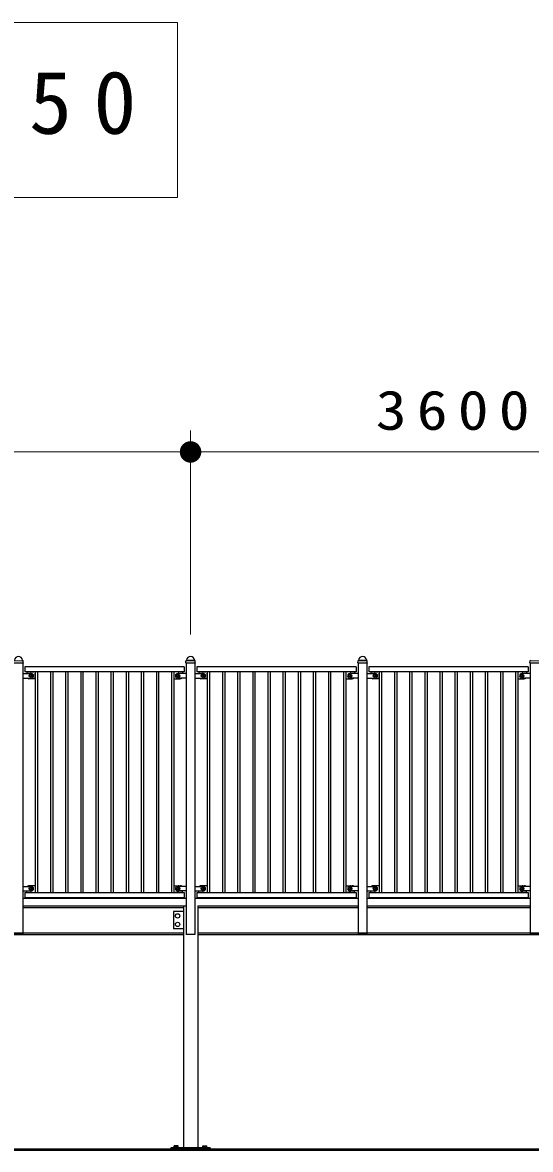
# Model space of a CAD drawing. Units: millimetres on the paper, scale 1:150. Extents: x -365 to 0, y -19 to 257.
# Drawn here: x -262.9 to -239.3, y 123.3 to 175.7 of the extents above; entities that cross this region are included whole.
import ezdxf

# ---------------------------------------------------------------- set-up
doc = ezdxf.new("R2010")
doc.units = ezdxf.units.MM
doc.linetypes.add('USER2', pattern=[6, 3, -1, 1, -1])
doc.layers.add('LY_1', color=7, linetype='Continuous', lineweight=25)
doc.styles.add('ＭＳ ゴシック', font='')
doc.styles.get('ＭＳ ゴシック').set_extended_font_data('MS Gothic')

# ---------------------------------------------------------------- blocks, each defined once
blk = doc.blocks.new('filled_dot')
at = {"color": 0, "linetype": 'Continuous', "lineweight": -2, "const_width": 1.25}
blk.add_lwpolyline([(-0.625, 0, 1), (0.625, 0, 1)], format="xyb", close=True, dxfattribs=at)

msp = doc.modelspace()

# ---------------------------------------------------------------- linework, layer by layer
at = {"layer": 'LY_1', "lineweight": 13}
for p, q in [((-255.706, 175.735), (-302.506, 175.735)), ((-255.706, 167.601), (-255.706, 175.735)), ((-302.506, 167.601), (-255.706, 167.601)), ((-255.106, 147.27), (-255.106, 156.76)), ((-279.106, 155.76), (-255.106, 155.76)), ((-255.106, 155.76), (-231.106, 155.76))]:
    msp.add_line(p, q, dxfattribs=at)
at = {"layer": 'LY_1', "color": 4}
for p, q in [((-262.897, 145.937), (-263.316, 145.937)), ((-262.903, 146.059), (-262.912, 146.068)), ((-262.892, 145.943), (-262.897, 145.937)), ((-262.892, 145.943), (-262.894, 146.04)), ((-255.321, 145.943), (-255.318, 146.04)), ((-255.321, 145.943), (-255.316, 145.937)), ((-254.897, 145.937), (-255.316, 145.937)), ((-255.31, 146.059), (-255.301, 146.068)), ((-254.903, 146.059), (-254.912, 146.068)), ((-254.892, 145.943), (-254.897, 145.937)), ((-254.892, 145.943), (-254.894, 146.04)), ((-247.321, 145.943), (-247.318, 146.04)), ((-247.321, 145.943), (-247.316, 145.937)), ((-246.897, 145.937), (-247.316, 145.937)), ((-247.31, 146.059), (-247.301, 146.068)), ((-246.903, 146.059), (-246.912, 146.068)), ((-246.892, 145.943), (-246.897, 145.937)), ((-246.892, 145.943), (-246.894, 146.04)), ((-239.321, 145.943), (-239.318, 146.04)), ((-239.321, 145.943), (-239.316, 145.937)), ((-238.897, 145.937), (-239.316, 145.937)), ((-239.31, 146.059), (-239.301, 146.068))]:
    msp.add_line(p, q, dxfattribs=at)
at = {"layer": 'LY_1', "color": 4, "lineweight": 13}
for p, q in [((-262.903, 146.047), (-263.31, 146.047)), ((-254.903, 146.047), (-255.31, 146.047)), ((-254.921, 146.071), (-255.292, 146.071)), ((-246.903, 146.047), (-247.31, 146.047)), ((-246.921, 146.071), (-247.292, 146.071)), ((-238.903, 146.047), (-239.31, 146.047)), ((-262.507, 145.387), (-262.573, 145.387)), ((-262.573, 145.307), (-262.507, 145.307)), ((-255.706, 145.387), (-255.64, 145.387)), ((-255.64, 145.307), (-255.706, 145.307)), ((-254.507, 145.387), (-254.573, 145.387)), ((-254.573, 145.307), (-254.507, 145.307)), ((-247.706, 145.387), (-247.64, 145.387)), ((-247.64, 145.307), (-247.706, 145.307)), ((-246.507, 145.387), (-246.573, 145.387)), ((-246.573, 145.307), (-246.507, 145.307)), ((-239.706, 145.387), (-239.64, 145.387)), ((-239.64, 145.307), (-239.706, 145.307)), ((-262.507, 135.486), (-262.573, 135.486)), ((-262.573, 135.406), (-262.507, 135.406)), ((-255.706, 135.486), (-255.64, 135.486)), ((-255.64, 135.486), (-255.706, 135.486)), ((-255.64, 135.406), (-255.706, 135.406)), ((-255.706, 135.406), (-255.64, 135.406)), ((-254.507, 135.486), (-254.573, 135.486)), ((-254.573, 135.406), (-254.507, 135.406)), ((-247.706, 135.486), (-247.64, 135.486)), ((-247.64, 135.486), (-247.706, 135.486)), ((-247.64, 135.406), (-247.706, 135.406)), ((-247.706, 135.406), (-247.64, 135.406)), ((-246.507, 135.486), (-246.573, 135.486)), ((-246.573, 135.406), (-246.507, 135.406)), ((-239.706, 135.486), (-239.64, 135.486)), ((-239.64, 135.486), (-239.706, 135.486)), ((-239.64, 135.406), (-239.706, 135.406)), ((-239.706, 135.406), (-239.64, 135.406))]:
    msp.add_line(p, q, dxfattribs=at)
at = {"layer": 'LY_1'}
for p, q in [((-262.905, 145.937), (-262.905, 133.313)), ((-262.807, 145.76), (-262.807, 145.533)), ((-255.406, 145.76), (-262.807, 145.76)), ((-255.406, 145.76), (-255.406, 145.533)), ((-255.308, 145.937), (-255.308, 133.313)), ((-254.905, 145.937), (-254.905, 133.313)), ((-254.807, 145.76), (-254.807, 145.533)), ((-247.406, 145.76), (-254.807, 145.76)), ((-247.406, 145.76), (-247.406, 145.533)), ((-247.308, 145.937), (-247.308, 133.313)), ((-246.905, 145.937), (-246.905, 133.313)), ((-246.807, 145.76), (-246.807, 145.533)), ((-239.406, 145.76), (-246.807, 145.76)), ((-239.406, 145.76), (-239.406, 145.533)), ((-239.308, 145.937), (-239.308, 133.313)), ((-255.406, 145.533), (-262.807, 145.533)), ((-262.727, 145.533), (-262.393, 145.533)), ((-262.727, 145.533), (-262.727, 145.453)), ((-262.327, 145.213), (-262.627, 145.213)), ((-262.573, 145.387), (-262.507, 145.387)), ((-262.573, 145.307), (-262.507, 145.307)), ((-262.327, 145.533), (-262.327, 135.26)), ((-262.327, 145.213), (-262.327, 145.467)), ((-262.22, 145.533), (-262.22, 135.26)), ((-261.623, 145.533), (-261.623, 135.26)), ((-261.516, 145.533), (-261.516, 135.26)), ((-260.919, 145.533), (-260.919, 135.26)), ((-260.813, 145.533), (-260.813, 135.26)), ((-260.216, 145.533), (-260.216, 135.26)), ((-260.109, 145.533), (-260.109, 135.26)), ((-259.512, 145.533), (-259.512, 135.26)), ((-259.405, 145.533), (-259.405, 135.26)), ((-258.808, 145.533), (-258.808, 135.26)), ((-258.701, 145.533), (-258.701, 135.26)), ((-258.104, 145.533), (-258.104, 135.26)), ((-257.998, 145.533), (-257.998, 135.26)), ((-257.401, 145.533), (-257.401, 135.26)), ((-257.294, 145.533), (-257.294, 135.26)), ((-256.697, 145.533), (-256.697, 135.26)), ((-256.59, 145.533), (-256.59, 135.26)), ((-255.993, 145.533), (-255.993, 135.26)), ((-255.886, 145.533), (-255.886, 135.26)), ((-255.886, 145.213), (-255.586, 145.213)), ((-255.486, 145.533), (-255.82, 145.533)), ((-255.64, 145.387), (-255.706, 145.387)), ((-255.64, 145.307), (-255.706, 145.307)), ((-255.486, 145.533), (-255.486, 145.453)), ((-247.406, 145.533), (-254.807, 145.533)), ((-254.727, 145.533), (-254.393, 145.533)), ((-254.727, 145.533), (-254.727, 145.453)), ((-254.327, 145.213), (-254.627, 145.213)), ((-254.573, 145.387), (-254.507, 145.387)), ((-254.573, 145.307), (-254.507, 145.307)), ((-254.327, 145.533), (-254.327, 135.26)), ((-254.327, 145.213), (-254.327, 145.467)), ((-254.22, 145.533), (-254.22, 135.26)), ((-253.623, 145.533), (-253.623, 135.26)), ((-253.516, 145.533), (-253.516, 135.26)), ((-252.919, 145.533), (-252.919, 135.26)), ((-252.813, 145.533), (-252.813, 135.26)), ((-252.216, 145.533), (-252.216, 135.26)), ((-252.109, 145.533), (-252.109, 135.26)), ((-251.512, 145.533), (-251.512, 135.26)), ((-251.405, 145.533), (-251.405, 135.26)), ((-250.808, 145.533), (-250.808, 135.26)), ((-250.701, 145.533), (-250.701, 135.26)), ((-250.104, 145.533), (-250.104, 135.26)), ((-249.998, 145.533), (-249.998, 135.26)), ((-249.401, 145.533), (-249.401, 135.26)), ((-249.294, 145.533), (-249.294, 135.26)), ((-248.697, 145.533), (-248.697, 135.26)), ((-248.59, 145.533), (-248.59, 135.26)), ((-247.993, 145.533), (-247.993, 135.26)), ((-247.886, 145.533), (-247.886, 135.26)), ((-247.886, 145.213), (-247.586, 145.213)), ((-247.486, 145.533), (-247.82, 145.533)), ((-247.64, 145.387), (-247.706, 145.387)), ((-247.64, 145.307), (-247.706, 145.307)), ((-247.486, 145.533), (-247.486, 145.453)), ((-239.406, 145.533), (-246.807, 145.533)), ((-246.727, 145.533), (-246.393, 145.533)), ((-246.727, 145.533), (-246.727, 145.453)), ((-246.327, 145.213), (-246.627, 145.213)), ((-246.573, 145.387), (-246.507, 145.387)), ((-246.573, 145.307), (-246.507, 145.307)), ((-246.327, 145.533), (-246.327, 135.26)), ((-246.327, 145.213), (-246.327, 145.467)), ((-246.22, 145.533), (-246.22, 135.26)), ((-245.623, 145.533), (-245.623, 135.26)), ((-245.516, 145.533), (-245.516, 135.26)), ((-244.919, 145.533), (-244.919, 135.26)), ((-244.813, 145.533), (-244.813, 135.26)), ((-244.216, 145.533), (-244.216, 135.26)), ((-244.109, 145.533), (-244.109, 135.26)), ((-243.512, 145.533), (-243.512, 135.26)), ((-243.405, 145.533), (-243.405, 135.26)), ((-242.808, 145.533), (-242.808, 135.26)), ((-242.701, 145.533), (-242.701, 135.26)), ((-242.104, 145.533), (-242.104, 135.26)), ((-241.998, 145.533), (-241.998, 135.26)), ((-241.401, 145.533), (-241.401, 135.26)), ((-241.294, 145.533), (-241.294, 135.26)), ((-240.697, 145.533), (-240.697, 135.26)), ((-240.59, 145.533), (-240.59, 135.26)), ((-239.993, 145.533), (-239.993, 135.26)), ((-239.886, 145.533), (-239.886, 135.26)), ((-239.886, 145.213), (-239.586, 145.213)), ((-239.486, 145.533), (-239.82, 145.533)), ((-239.64, 145.387), (-239.706, 145.387)), ((-239.64, 145.307), (-239.706, 145.307)), ((-239.486, 145.533), (-239.486, 145.453)), ((-262.807, 135.26), (-262.807, 135.033)), ((-262.807, 135.26), (-255.406, 135.26)), ((-262.727, 135.26), (-262.727, 135.34)), ((-262.727, 135.26), (-262.393, 135.26)), ((-262.327, 135.58), (-262.627, 135.58)), ((-262.573, 135.486), (-262.507, 135.486)), ((-262.573, 135.406), (-262.507, 135.406)), ((-262.327, 135.58), (-262.327, 135.326)), ((-255.886, 135.58), (-255.886, 135.326)), ((-255.886, 135.58), (-255.586, 135.58)), ((-255.486, 135.26), (-255.82, 135.26)), ((-255.64, 135.486), (-255.706, 135.486)), ((-255.64, 135.406), (-255.706, 135.406)), ((-255.486, 135.26), (-255.486, 135.34)), ((-255.406, 135.26), (-255.406, 135.033)), ((-254.807, 135.26), (-254.807, 135.033)), ((-254.807, 135.26), (-247.406, 135.26)), ((-254.727, 135.26), (-254.727, 135.34)), ((-254.727, 135.26), (-254.393, 135.26)), ((-254.327, 135.58), (-254.627, 135.58)), ((-254.573, 135.486), (-254.507, 135.486)), ((-254.573, 135.406), (-254.507, 135.406)), ((-254.327, 135.58), (-254.327, 135.326)), ((-247.886, 135.58), (-247.886, 135.326)), ((-247.886, 135.58), (-247.586, 135.58)), ((-247.486, 135.26), (-247.82, 135.26)), ((-247.64, 135.486), (-247.706, 135.486)), ((-247.64, 135.406), (-247.706, 135.406)), ((-247.486, 135.26), (-247.486, 135.34)), ((-247.406, 135.26), (-247.406, 135.033)), ((-246.807, 135.26), (-246.807, 135.033)), ((-246.807, 135.26), (-239.406, 135.26)), ((-246.727, 135.26), (-246.727, 135.34)), ((-246.727, 135.26), (-246.393, 135.26)), ((-246.327, 135.58), (-246.627, 135.58)), ((-246.573, 135.486), (-246.507, 135.486)), ((-246.573, 135.406), (-246.507, 135.406)), ((-246.327, 135.58), (-246.327, 135.326)), ((-239.886, 135.58), (-239.886, 135.326)), ((-239.886, 135.58), (-239.586, 135.58)), ((-239.486, 135.26), (-239.82, 135.26)), ((-239.64, 135.486), (-239.706, 135.486)), ((-239.64, 135.406), (-239.706, 135.406)), ((-239.486, 135.26), (-239.486, 135.34)), ((-239.406, 135.26), (-239.406, 135.033)), ((-255.308, 134.98), (-262.905, 134.98)), ((-262.807, 135.033), (-255.406, 135.033)), ((-247.308, 134.98), (-254.905, 134.98)), ((-254.807, 135.033), (-247.406, 135.033)), ((-239.308, 134.98), (-246.905, 134.98)), ((-246.807, 135.033), (-239.406, 135.033)), ((-262.905, 134.647), (-255.44, 134.647)), ((-262.905, 134.573), (-255.44, 134.573)), ((-255.906, 134.38), (-255.906, 133.58)), ((-255.44, 134.38), (-255.906, 134.38)), ((-255.44, 134.647), (-255.44, 123.393)), ((-255.44, 134.647), (-255.308, 134.647)), ((-255.44, 134.647), (-255.308, 134.647)), ((-254.773, 134.647), (-247.308, 134.647)), ((-254.773, 134.647), (-254.773, 123.393)), ((-254.773, 134.573), (-247.308, 134.573)), ((-246.905, 134.647), (-239.308, 134.647)), ((-246.905, 134.573), (-239.308, 134.573)), ((-278.773, 133.387), (-255.44, 133.387)), ((-278.773, 133.313), (-255.44, 133.313)), ((-262.905, 133.313), (-263.308, 133.313)), ((-255.44, 133.58), (-255.906, 133.58)), ((-254.905, 133.313), (-255.308, 133.313)), ((-254.773, 133.387), (-231.44, 133.387)), ((-254.773, 133.313), (-231.44, 133.313)), ((-246.905, 133.313), (-247.308, 133.313)), ((-238.905, 133.313), (-239.308, 133.313)), ((-254.19, 123.393), (-256.023, 123.393)), ((-256.023, 123.393), (-256.023, 123.313)), ((-255.673, 123.415), (-255.873, 123.415)), ((-255.873, 123.393), (-255.873, 123.415)), ((-255.681, 123.481), (-255.865, 123.481)), ((-255.865, 123.415), (-255.865, 123.481)), ((-255.826, 123.415), (-255.826, 123.481)), ((-255.72, 123.415), (-255.72, 123.481)), ((-255.681, 123.415), (-255.681, 123.481)), ((-255.673, 123.393), (-255.673, 123.415)), ((-254.54, 123.415), (-254.34, 123.415)), ((-254.54, 123.393), (-254.54, 123.415)), ((-254.532, 123.481), (-254.347, 123.481)), ((-254.532, 123.415), (-254.532, 123.481)), ((-254.493, 123.415), (-254.493, 123.481)), ((-254.386, 123.415), (-254.386, 123.481)), ((-254.347, 123.415), (-254.347, 123.481)), ((-254.34, 123.393), (-254.34, 123.415)), ((-254.19, 123.393), (-254.19, 123.313))]:
    msp.add_line(p, q, dxfattribs=at)
at = {"layer": 'LY_1', "color": 131, "lineweight": 13}
for p, q in [((-262.905, 145.453), (-262.905, 145.24)), ((-255.308, 145.453), (-255.308, 145.24)), ((-254.905, 145.453), (-254.905, 145.24)), ((-247.308, 145.453), (-247.308, 145.24)), ((-246.905, 145.453), (-246.905, 145.24)), ((-239.308, 145.453), (-239.308, 145.24)), ((-262.905, 135.553), (-262.905, 135.34)), ((-255.308, 135.553), (-255.308, 135.34)), ((-255.308, 135.34), (-255.308, 135.553)), ((-254.905, 135.553), (-254.905, 135.34)), ((-247.308, 135.553), (-247.308, 135.34)), ((-247.308, 135.34), (-247.308, 135.553)), ((-246.905, 135.553), (-246.905, 135.34)), ((-239.308, 135.553), (-239.308, 135.34)), ((-239.308, 135.34), (-239.308, 135.553))]:
    msp.add_line(p, q, dxfattribs=at)
at = {"layer": 'LY_1', "color": 131}
for p, q in [((-262.905, 145.453), (-262.513, 145.453)), ((-262.905, 145.24), (-262.513, 145.24)), ((-255.308, 145.453), (-255.7, 145.453)), ((-255.308, 145.24), (-255.7, 145.24)), ((-254.905, 145.453), (-254.513, 145.453)), ((-254.905, 145.24), (-254.513, 145.24)), ((-247.308, 145.453), (-247.7, 145.453)), ((-247.308, 145.24), (-247.7, 145.24)), ((-246.905, 145.453), (-246.513, 145.453)), ((-246.905, 145.24), (-246.513, 145.24)), ((-239.308, 145.453), (-239.7, 145.453)), ((-239.308, 145.24), (-239.7, 145.24)), ((-262.905, 135.553), (-262.513, 135.553)), ((-262.905, 135.34), (-262.513, 135.34)), ((-255.308, 135.553), (-255.7, 135.553)), ((-255.308, 135.553), (-255.7, 135.553)), ((-255.308, 135.34), (-255.7, 135.34)), ((-255.308, 135.34), (-255.7, 135.34)), ((-254.905, 135.553), (-254.513, 135.553)), ((-254.905, 135.34), (-254.513, 135.34)), ((-247.308, 135.553), (-247.7, 135.553)), ((-247.308, 135.553), (-247.7, 135.553)), ((-247.308, 135.34), (-247.7, 135.34)), ((-247.308, 135.34), (-247.7, 135.34)), ((-246.905, 135.553), (-246.513, 135.553)), ((-246.905, 135.34), (-246.513, 135.34)), ((-239.308, 135.553), (-239.7, 135.553)), ((-239.308, 135.553), (-239.7, 135.553)), ((-239.308, 135.34), (-239.7, 135.34)), ((-239.308, 135.34), (-239.7, 135.34))]:
    msp.add_line(p, q, dxfattribs=at)
at = {"layer": 'LY_1', "color": 131, "linetype": 'USER2', "lineweight": 13}
for p, q in [((-262.54, 145.347), (-262.54, 145.501)), ((-262.54, 145.347), (-262.54, 145.192)), ((-255.673, 145.347), (-255.673, 145.501)), ((-255.673, 145.347), (-255.673, 145.192)), ((-254.54, 145.347), (-254.54, 145.501)), ((-254.54, 145.347), (-254.54, 145.192)), ((-247.673, 145.347), (-247.673, 145.501)), ((-247.673, 145.347), (-247.673, 145.192)), ((-246.54, 145.347), (-246.54, 145.501)), ((-246.54, 145.347), (-246.54, 145.192)), ((-239.673, 145.347), (-239.673, 145.501)), ((-239.673, 145.347), (-239.673, 145.192)), ((-262.54, 135.446), (-262.54, 135.601)), ((-262.54, 135.446), (-262.54, 135.292)), ((-255.673, 135.446), (-255.673, 135.601)), ((-255.673, 135.446), (-255.673, 135.601)), ((-255.673, 135.446), (-255.673, 135.292)), ((-255.673, 135.446), (-255.673, 135.292)), ((-254.54, 135.446), (-254.54, 135.601)), ((-254.54, 135.446), (-254.54, 135.292)), ((-247.673, 135.446), (-247.673, 135.601)), ((-247.673, 135.446), (-247.673, 135.601)), ((-247.673, 135.446), (-247.673, 135.292)), ((-247.673, 135.446), (-247.673, 135.292)), ((-246.54, 135.446), (-246.54, 135.601)), ((-246.54, 135.446), (-246.54, 135.292)), ((-239.673, 135.446), (-239.673, 135.601)), ((-239.673, 135.446), (-239.673, 135.601)), ((-239.673, 135.446), (-239.673, 135.292)), ((-239.673, 135.446), (-239.673, 135.292))]:
    msp.add_line(p, q, dxfattribs=at)
at = {"layer": 'LY_1', "lineweight": 50}
msp.add_line((-354.44, 123.313), (-204.213, 123.313), dxfattribs=at)
at = {"layer": 'LY_1'}
for centre, radius in [((-262.54, 145.347), 0.07), ((-255.673, 145.347), 0.07), ((-254.54, 145.347), 0.07), ((-247.673, 145.347), 0.07), ((-246.54, 145.347), 0.07), ((-239.673, 145.347), 0.07), ((-262.54, 135.446), 0.07), ((-255.673, 135.446), 0.07), ((-254.54, 135.446), 0.07), ((-247.673, 135.446), 0.07), ((-246.54, 135.446), 0.07), ((-239.673, 135.446), 0.07), ((-255.706, 134.18), 0.1), ((-255.706, 133.78), 0.1)]:
    msp.add_circle(centre, radius, dxfattribs=at)
at = {"layer": 'LY_1', "color": 4}
for centre, radius, start, end in [((-263.106, 146.043), 0.194, 9.1717, 170.8283), ((-262.903, 146.076), 0.012, 189.1717, 225), ((-262.922, 146.039), 0.028, 1.0059, 45), ((-255.29, 146.039), 0.028, 135, 178.9941), ((-255.31, 146.076), 0.012, 315, 353.8084), ((-255.106, 146.043), 0.194, 9.1717, 170.8283), ((-254.903, 146.076), 0.012, 189.1717, 225), ((-254.922, 146.039), 0.028, 1.0059, 45), ((-247.29, 146.039), 0.028, 135, 178.9941), ((-247.31, 146.076), 0.012, 315, 353.8084), ((-247.106, 146.043), 0.194, 9.1717, 170.8283), ((-246.903, 146.076), 0.012, 189.1717, 225), ((-246.922, 146.039), 0.028, 1.0059, 45), ((-239.29, 146.039), 0.028, 135, 178.9941), ((-239.31, 146.076), 0.012, 315, 353.8084)]:
    msp.add_arc(centre, radius, start, end, dxfattribs=at)
at = {"layer": 'LY_1'}
for centre, radius, start, end in [((-262.627, 145.313), 0.1, 227.1645, 270), ((-262.573, 145.347), 0.04, 90, 270), ((-262.513, 145.347), 0.107, 270, 90), ((-262.507, 145.347), 0.04, 270, 90), ((-255.7, 145.347), 0.107, 90, 270), ((-255.706, 145.347), 0.04, 90, 270), ((-255.64, 145.347), 0.04, 270, 90), ((-255.586, 145.313), 0.1, 270, 312.8355), ((-254.627, 145.313), 0.1, 227.1645, 270), ((-254.573, 145.347), 0.04, 90, 270), ((-254.513, 145.347), 0.107, 270, 90), ((-254.507, 145.347), 0.04, 270, 90), ((-247.7, 145.347), 0.107, 90, 270), ((-247.706, 145.347), 0.04, 90, 270), ((-247.64, 145.347), 0.04, 270, 90), ((-247.586, 145.313), 0.1, 270, 312.8355), ((-246.627, 145.313), 0.1, 227.1645, 270), ((-246.573, 145.347), 0.04, 90, 270), ((-246.513, 145.347), 0.107, 270, 90), ((-246.507, 145.347), 0.04, 270, 90), ((-239.7, 145.347), 0.107, 90, 270), ((-239.706, 145.347), 0.04, 90, 270), ((-239.64, 145.347), 0.04, 270, 90), ((-239.586, 145.313), 0.1, 270, 312.8355), ((-262.627, 135.48), 0.1, 90, 132.8355), ((-262.573, 135.446), 0.04, 90, 270), ((-262.513, 135.446), 0.107, 270, 90), ((-262.507, 135.446), 0.04, 270, 90), ((-255.7, 135.446), 0.107, 90, 270), ((-255.7, 135.446), 0.107, 90, 270), ((-255.706, 135.446), 0.04, 90, 270), ((-255.64, 135.446), 0.04, 270, 90), ((-255.586, 135.48), 0.1, 47.1645, 90), ((-254.627, 135.48), 0.1, 90, 132.8355), ((-254.573, 135.446), 0.04, 90, 270), ((-254.513, 135.446), 0.107, 270, 90), ((-254.507, 135.446), 0.04, 270, 90), ((-247.7, 135.446), 0.107, 90, 270), ((-247.7, 135.446), 0.107, 90, 270), ((-247.706, 135.446), 0.04, 90, 270), ((-247.64, 135.446), 0.04, 270, 90), ((-247.586, 135.48), 0.1, 47.1645, 90), ((-246.627, 135.48), 0.1, 90, 132.8355), ((-246.573, 135.446), 0.04, 90, 270), ((-246.513, 135.446), 0.107, 270, 90), ((-246.507, 135.446), 0.04, 270, 90), ((-239.7, 135.446), 0.107, 90, 270), ((-239.7, 135.446), 0.107, 90, 270), ((-239.706, 135.446), 0.04, 90, 270), ((-239.64, 135.446), 0.04, 270, 90), ((-239.586, 135.48), 0.1, 47.1645, 90)]:
    msp.add_arc(centre, radius, start, end, dxfattribs=at)
at = {"layer": 'LY_1', "color": 4, "lineweight": 13}
for centre, start, end in [((-262.573, 145.347), 90, 270), ((-262.507, 145.347), 270, 90), ((-255.706, 145.347), 90, 270), ((-255.64, 145.347), 270, 90), ((-254.573, 145.347), 90, 270), ((-254.507, 145.347), 270, 90), ((-247.706, 145.347), 90, 270), ((-247.64, 145.347), 270, 90), ((-246.573, 145.347), 90, 270), ((-246.507, 145.347), 270, 90), ((-239.706, 145.347), 90, 270), ((-239.64, 145.347), 270, 90), ((-262.573, 135.446), 90, 270), ((-262.507, 135.446), 270, 90), ((-255.706, 135.446), 90, 270), ((-255.706, 135.446), 90, 270), ((-255.64, 135.446), 270, 90), ((-255.64, 135.446), 270, 90), ((-254.573, 135.446), 90, 270), ((-254.507, 135.446), 270, 90), ((-247.706, 135.446), 90, 270), ((-247.706, 135.446), 90, 270), ((-247.64, 135.446), 270, 90), ((-247.64, 135.446), 270, 90), ((-246.573, 135.446), 90, 270), ((-246.507, 135.446), 270, 90), ((-239.706, 135.446), 90, 270), ((-239.706, 135.446), 90, 270), ((-239.64, 135.446), 270, 90), ((-239.64, 135.446), 270, 90)]:
    msp.add_arc(centre, 0.04, start, end, dxfattribs=at)

# ---------------------------------------------------------------- block references
at = {"layer": 'LY_1', "lineweight": 13, "xscale": 0.4, "yscale": 0.4}
msp.add_blockref('filled_dot', (-255.106, 155.76), dxfattribs=at)
at = {"layer": 'LY_1', "lineweight": 13, "xscale": 0.4, "yscale": 0.4, "rotation": 180}
msp.add_blockref('filled_dot', (-255.106, 155.76), dxfattribs=at)

# ---------------------------------------------------------------- texts
at = {"layer": 'LY_1', "style": 'ＭＳ ゴシック'}
for s, insert, char_height, attachment_point in [('\\T1.5;平面図\u3000S=1/150', (-279.106, 171.668), 2.933, 5), ('\\T1.33;\\W1.15;3600', (-242.679, 156.76), 1.833, 8)]:
    msp.add_mtext(s, dxfattribs=dict(at, insert=insert, char_height=char_height, attachment_point=attachment_point))

doc.saveas('drawing.dxf')
